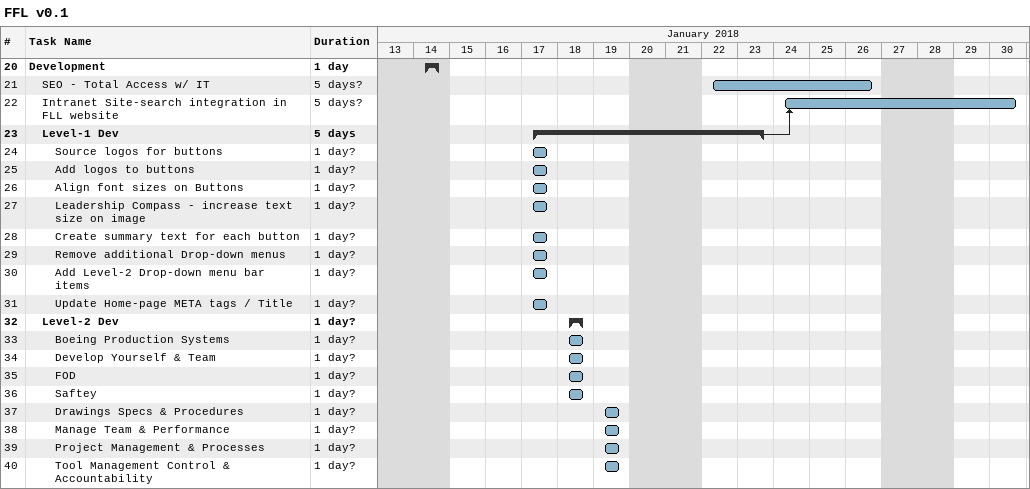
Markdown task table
FFL v0.1

| ID | Level | Task | Duration | Start | Finish | Predecessors |
|---|---|---|---|---|---|---|
| 20 | 1 | **Development** | 1d | 2018-01-14 | 2018-01-14 |  |
| 21 | 2 | SEO - Total Access w/ IT | 5d? | 2018-01-22 | 2018-01-26 |  |
| 22 | 2 | Intranet Site-search integration in FLL website | 5d? | 2018-01-24 | 2018-01-30 | 23 |
| 23 | 2 | **Level-1 Dev** | 5d | 2018-01-17 | 2018-01-23 |  |
| 24 | 3 | Source logos for buttons | 1d? | 2018-01-17 | 2018-01-17 |  |
| 25 | 3 | Add logos to buttons | 1d? | 2018-01-17 | 2018-01-17 |  |
| 26 | 3 | Align font sizes on Buttons | 1d? | 2018-01-17 | 2018-01-17 |  |
| 27 | 3 | Leadership Compass - increase text size on image | 1d? | 2018-01-17 | 2018-01-17 |  |
| 28 | 3 | Create summary text for each button | 1d? | 2018-01-17 | 2018-01-17 |  |
| 29 | 3 | Remove additional Drop-down menus | 1d? | 2018-01-17 | 2018-01-17 |  |
| 30 | 3 | Add Level-2 Drop-down menu bar items | 1d? | 2018-01-17 | 2018-01-17 |  |
| 31 | 3 | Update Home-page META tags / Title | 1d? | 2018-01-17 | 2018-01-17 |  |
| 32 | 2 | **Level-2 Dev** | 1d? | 2018-01-18 | 2018-01-18 |  |
| 33 | 3 | Boeing Production Systems | 1d? | 2018-01-18 | 2018-01-18 |  |
| 34 | 3 | Develop Yourself & Team | 1d? | 2018-01-18 | 2018-01-18 |  |
| 35 | 3 | FOD | 1d? | 2018-01-18 | 2018-01-18 |  |
| 36 | 3 | Saftey | 1d? | 2018-01-18 | 2018-01-18 |  |
| 37 | 3 | Drawings Specs & Procedures | 1d? | 2018-01-19 | 2018-01-19 |  |
| 38 | 3 | Manage Team & Performance | 1d? | 2018-01-19 | 2018-01-19 |  |
| 39 | 3 | Project Management & Processes | 1d? | 2018-01-19 | 2018-01-19 |  |
| 40 | 3 | Tool Management Control & Accountability | 1d? | 2018-01-19 | 2018-01-19 |  |
